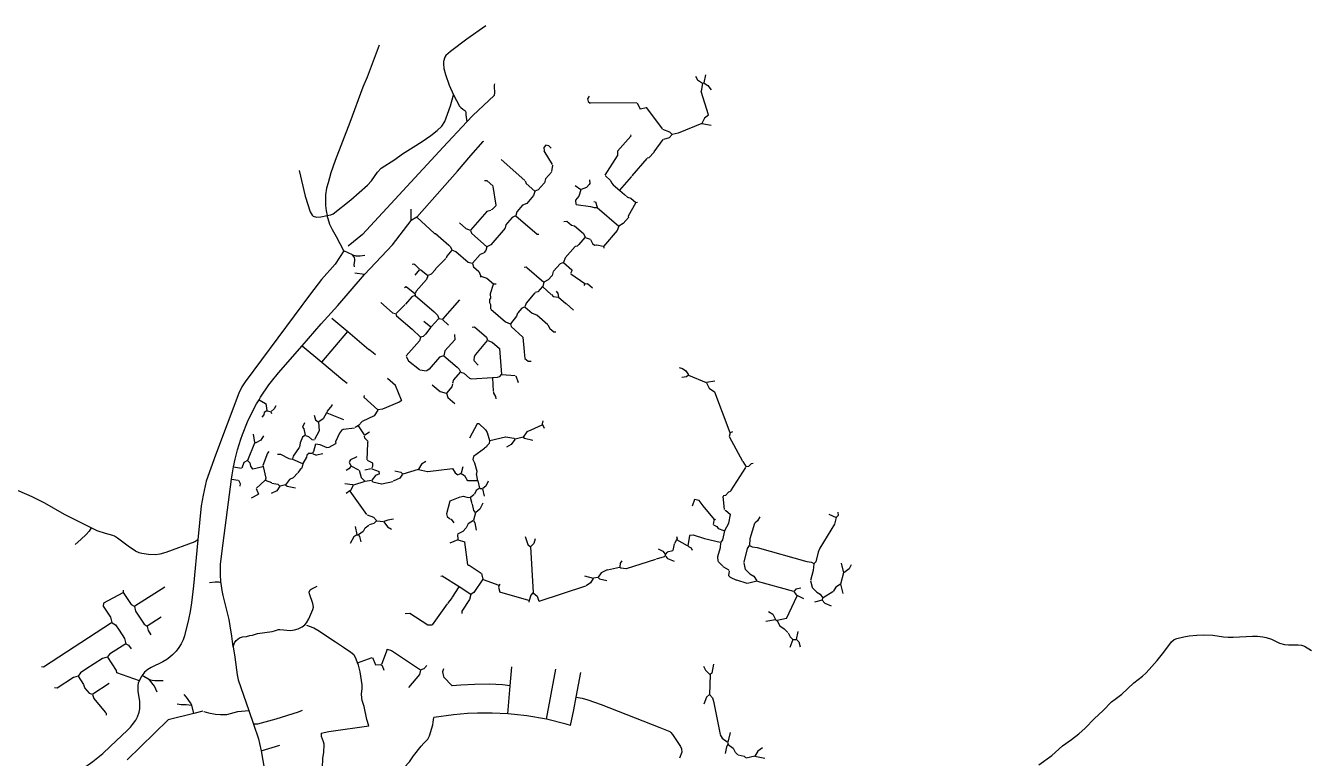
# Model space of a CAD drawing. Header units: metres. Extents: x 432891 to 477890, y 2556094 to 2581523.
# Drawn here: x 459845 to 464176, y 2579050 to 2581523 of the extents above; entities that cross this region are included whole.
import ezdxf

# ---------------------------------------------------------------- set-up
doc = ezdxf.new("R2010")
doc.units = ezdxf.units.M
doc.layers.add('W10_PIPE_DN200', color=8, linetype='Continuous')
doc.layers.add('W10_PIPE_DN250_400', color=3, linetype='Continuous')

msp = doc.modelspace()

# ---------------------------------------------------------------- linework, layer by layer
at = {"layer": 'W10_PIPE_DN200'}
for points in [[(461398.6, 2581523), (461334.4, 2581477.2), (461279.4, 2581436.2), (461263.8, 2581422.7), (461259.7, 2581416.8), (461255.7, 2581402.2), (461255.4, 2581393.8), (461256.5, 2581378.2), (461262.1, 2581358.2), (461274.6, 2581322.1), (461289, 2581289)], [(461038.5, 2581457.3), (460997.7, 2581348.9), (460983.7, 2581314.9), (460939.7, 2581195.9), (460890.2, 2581068.4), (460875.6, 2581025.8), (460865.6, 2580992.7), (460861, 2580975), (460857.5, 2580951.7), (460857, 2580916.4), (460859, 2580897.6), (460862.7, 2580882.7)], [(462106.4, 2581353), (462113.4, 2581340), (462130.4, 2581329)], [(462140.4, 2581357), (462134.4, 2581330)], [(460862.7, 2580882.7), (460875.2, 2580884.7), (460883.2, 2580888), (460942.5, 2580934.8), (460999.2, 2580984.6), (461012.5, 2580999), (461032.5, 2581028.2), (461045.5, 2581041.9), (461091.7, 2581071.3), (461117.6, 2581090.8), (461152.6, 2581113.4), (461183.5, 2581131.5), (461212.8, 2581151.9), (461234.6, 2581168.7), (461250.3, 2581183.8), (461260.4, 2581200), (461269.6, 2581224), (461279.1, 2581252.5), (461288.1, 2581285.5), (461289, 2581289)], [(461289, 2581289), (461309.7, 2581251.8), (461313.8, 2581247.2), (461320.8, 2581241.1), (461328.1, 2581236.9), (461329.9, 2581234.3), (461331.1, 2581229.5), (461331.3, 2581222), (461334.2, 2581198.4)], [(461428.3, 2581326.2), (461426.6, 2581321.7), (461426.4, 2581318.1), (461427.5, 2581297.2), (461426.5, 2581287.4), (461355.1, 2581219.9), (461334.2, 2581198.4)], [(462130.4, 2581328), (462125.4, 2581302)], [(462150, 2581221.9), (462125.7, 2581301)], [(462131.4, 2581329), (462133.4, 2581329)], [(462135.4, 2581329), (462148.4, 2581321), (462159.4, 2581306)], [(461747.4, 2581285), (461741.4, 2581276), (461744.4, 2581267), (461750.4, 2581261)], [(461908.4, 2581263), (461751.4, 2581261)], [(461909.4, 2581263), (461919.4, 2581241)], [(461939.4, 2581246), (461920.4, 2581241)], [(461942, 2581245.2), (461939.4, 2581246)], [(461994.8, 2581174.8), (461942, 2581245.2)], [(462150.4, 2581221), (462136.4, 2581211), (462127.4, 2581193)], [(461334.2, 2581198.4), (461254.2, 2581113), (460982.2, 2580818.4), (460933.3, 2580778.2)], [(461995.4, 2581174), (462018.4, 2581165), (462027.4, 2581156)], [(462127.4, 2581193), (462047.4, 2581160), (462027.4, 2581156)], [(462127.4, 2581193), (462159.4, 2581187)], [(461165.2, 2580876.7), (461302.4, 2581031.9), (461348, 2581084.7), (461390, 2581131.7), (461391.6, 2581133.5)], [(461619.4, 2581110), (461611.4, 2581117), (461601.4, 2581120), (461594.4, 2581112), (461595.4, 2581101)], [(461887.4, 2581155), (461888.4, 2581150), (461843.4, 2581099), (461843.4, 2581084)], [(461967, 2581096.8), (461997.8, 2581138.2)], [(462027.4, 2581156), (462017.4, 2581144), (461998.4, 2581139)], [(461450.4, 2581071), (461530.4, 2581000)], [(461623.8, 2581053.8), (461595.9, 2581100.2)], [(461801.9, 2581017.8), (461842.8, 2581083.2)], [(461942.4, 2581075), (461891.4, 2581016)], [(461966.4, 2581096), (461949.4, 2581077), (461943.4, 2581076)], [(460767.8, 2581034.6), (460787.9, 2580947.8), (460805, 2580894.9), (460812.1, 2580883.3), (460815.3, 2580880.1), (460826.3, 2580876.3), (460841.5, 2580877.6), (460862.7, 2580882.7)], [(461620.4, 2581029), (461600.4, 2581006), (461596.4, 2580993)], [(461623.4, 2581052), (461620.4, 2581031)], [(461394.4, 2581000), (461402.4, 2581000), (461423.4, 2580981)], [(461531.4, 2580999), (461534.4, 2580990), (461563.4, 2580964)], [(461595.4, 2580991), (461575.4, 2580969), (461564.4, 2580964)], [(461595.4, 2580991), (461596.4, 2580993)], [(461700.4, 2580984), (461719.4, 2580970)], [(461748.4, 2581003), (461749.4, 2580990), (461747.4, 2580987), (461738.4, 2580977), (461720.4, 2580970)], [(461802.4, 2581016), (461819.4, 2581000), (461822.4, 2580992), (461828.4, 2580986), (461850.4, 2580966.8)], [(461851.1, 2580967.6), (461890.7, 2581013.2)], [(461891, 2581014.4), (461890.7, 2581013.2)], [(461433.2, 2580917), (461423.5, 2580980)], [(461563.4, 2580963), (461559.4, 2580950), (461536.4, 2580923)], [(461719.4, 2580969), (461712.4, 2580947), (461701.4, 2580934), (461702.4, 2580919)], [(461850.4, 2580966.8), (461866.4, 2580953), (461877.4, 2580944), (461888.4, 2580941), (461905.4, 2580926)], [(461146, 2580864.9), (461145.9, 2580903.1)], [(461400.4, 2580898), (461401.4, 2580896)], [(461402.3, 2580896.4), (461415.4, 2580900.7)], [(461433.4, 2580916), (461420.4, 2580902), (461416.4, 2580901)], [(461536.4, 2580923), (461522.4, 2580917), (461503.4, 2580895), (461499.4, 2580882)], [(461703.4, 2580918.9), (461751.4, 2580913.1)], [(461752.4, 2580913), (461764.4, 2580909), (461773.4, 2580909)], [(461763.4, 2580930), (461768.4, 2580928), (461774.4, 2580910)], [(461774.4, 2580909), (461847.4, 2580846)], [(461879.9, 2580880.9), (461904.9, 2580925.1)], [(461905.4, 2580926), (461910.4, 2580927)], [(460918.8, 2580762.8), (460893.9, 2580810.1), (460880.3, 2580833.9), (460872.2, 2580851.6), (460862.7, 2580882.7)], [(461309.4, 2580857), (461331.4, 2580838), (461345.4, 2580833)], [(461401.4, 2580896), (461346.4, 2580833)], [(461498.4, 2580881), (461487.4, 2580876), (461471.4, 2580858), (461466.4, 2580851), (461463.4, 2580840)], [(461499.4, 2580881), (461571.4, 2580819), (461577.4, 2580819)], [(461662.4, 2580862), (461672.4, 2580863), (461687.4, 2580850), (461698.4, 2580847), (461728.4, 2580821), (461733.4, 2580809)], [(461879.4, 2580880), (461880.4, 2580876), (461862.4, 2580855), (461847.4, 2580846)], [(461346.4, 2580832), (461350.4, 2580822), (461402.4, 2580776)], [(461463.4, 2580839), (461415.4, 2580783), (461402.4, 2580776)], [(461847.4, 2580846), (461842.4, 2580832), (461795.4, 2580778)], [(461402.4, 2580776), (461398.4, 2580764), (461391.4, 2580756)], [(461732.4, 2580808), (461712.4, 2580784), (461707.4, 2580779), (461700.4, 2580777), (461666.4, 2580739), (461660.4, 2580723)], [(461734.4, 2580808), (461750.4, 2580802)], [(461751.4, 2580801), (461758.4, 2580788), (461765.4, 2580782), (461772.4, 2580783)], [(461773.3, 2580782.7), (461794.4, 2580778.2)], [(461795.4, 2580778), (461796.4, 2580772)], [(460065.5, 2579827.4), (459975.7, 2579873.2), (459909.4, 2579911.2), (459866.5, 2579932.6), (459822.7, 2579952), (459758, 2579976.9), (459716.9, 2579993.7), (459689.8, 2580006.6), (459677.8, 2580013.7), (459659.8, 2580028.4), (459651.3, 2580039.2), (459618.4, 2580099.1), (459571.9, 2580186.8), (459503, 2580322.2), (459461.3, 2580398.1), (459442.5, 2580431.1), (459390.7, 2580517.2), (459333.4, 2580607.8), (459237, 2580763.2)], [(460918.8, 2580762.8), (460889.8, 2580717.7), (460843.7, 2580666.4), (460806.4, 2580617.3), (460586, 2580320.4), (460575.1, 2580303.4), (460564.3, 2580282.4), (460485.9, 2580073.1), (460454.7, 2579985.5), (460443.5, 2579937.9), (460437.1, 2579902), (460425.8, 2579786.9)], [(460947.9, 2580749.5), (460918.8, 2580762.8)], [(460947.9, 2580749.5), (460959.7, 2580746.2), (460974.7, 2580746.5), (460989.8, 2580748.6)], [(460955, 2580708.9), (460954.3, 2580716.5), (460956.1, 2580728.6), (460956.1, 2580733.2), (460954.7, 2580740.1), (460951.9, 2580744.8), (460947.9, 2580749.5)], [(461228.1, 2580702.7), (461263.7, 2580737.3)], [(461283.4, 2580765), (461266.4, 2580745), (461264.4, 2580738)], [(461284.4, 2580765), (461297.4, 2580761), (461338.4, 2580725), (461352.4, 2580721)], [(461390.4, 2580755), (461379.4, 2580751), (461353.4, 2580721)], [(461660.4, 2580723), (461649.4, 2580719), (461627.4, 2580694)], [(461660.4, 2580723), (461688.4, 2580699), (461689.4, 2580695), (461684.4, 2580686)], [(460988.5, 2580683.2), (460956.3, 2580687.5)], [(461149.4, 2580718), (461155.4, 2580719), (461158.4, 2580717), (461174.4, 2580701)], [(461174.4, 2580700), (461158.4, 2580681)], [(461175.4, 2580700), (461179.4, 2580699), (461202.4, 2580680)], [(461227.4, 2580702), (461228.4, 2580700), (461213.4, 2580684), (461203.4, 2580680)], [(461353.4, 2580720), (461357.4, 2580709), (461375.4, 2580693), (461381.4, 2580677)], [(461528.4, 2580708), (461534.4, 2580709), (461537.4, 2580707), (461594.4, 2580657)], [(461626.4, 2580693), (461622.4, 2580680), (461609.4, 2580665), (461594.4, 2580657)], [(461685.2, 2580685.4), (461732.5, 2580652.5)], [(461123.4, 2580639), (461129.4, 2580643), (461158.4, 2580619)], [(461202.4, 2580679), (461198.4, 2580666), (461163.4, 2580627), (461159.4, 2580619)], [(461381.4, 2580677), (461379.4, 2580674)], [(461381.4, 2580677), (461401.4, 2580671), (461424.4, 2580651)], [(461413.7, 2580618.9), (461424.1, 2580650)], [(461424.4, 2580651), (461433.4, 2580652)], [(461589.7, 2580642.2), (461574.4, 2580625), (461565.4, 2580622)], [(461594.4, 2580657), (461590.4, 2580643), (461589.7, 2580642.2)], [(461590.4, 2580641.6), (461619.6, 2580615.6)], [(461730.4, 2580646), (461733.4, 2580652)], [(461733.4, 2580652), (461741.4, 2580653), (461758.4, 2580638)], [(461158.4, 2580612), (461148.4, 2580608), (461127.4, 2580583)], [(461159.4, 2580618), (461159.4, 2580613)], [(461159.4, 2580612), (461224.4, 2580557), (461235.4, 2580546), (461239.4, 2580535)], [(461309.4, 2580597), (461252.4, 2580532)], [(461413.4, 2580618), (461414.4, 2580603), (461411.4, 2580599), (461411.4, 2580589), (461414.4, 2580582), (461414.4, 2580567)], [(461564.4, 2580621), (461534.4, 2580586), (461530.4, 2580574)], [(461620.4, 2580615), (461625.4, 2580609), (461642.4, 2580606)], [(461636.4, 2580627), (461641.4, 2580619), (461643.4, 2580607)], [(461644.4, 2580606), (461668.4, 2580585)], [(461044.4, 2580588), (461083.4, 2580554), (461093.4, 2580551)], [(461094.4, 2580550), (461097.4, 2580543), (461149.4, 2580499), (461177.4, 2580471)], [(461126.4, 2580582), (461095.4, 2580551)], [(461415.4, 2580566), (461464.4, 2580523), (461480.4, 2580517)], [(461505.4, 2580553), (461502.4, 2580542), (461481.4, 2580517)], [(461529.4, 2580573), (461520.4, 2580569), (461506.4, 2580554)], [(461531.4, 2580573), (461555.4, 2580552), (461569.4, 2580547)], [(461668.4, 2580585), (461670.4, 2580584)], [(461670.4, 2580584), (461694.4, 2580563)], [(460878.2, 2580535.8), (460932.2, 2580490.3)], [(461189.4, 2580526), (461212.4, 2580506)], [(461238.4, 2580533), (461213.4, 2580506)], [(461240.4, 2580534), (461251.4, 2580532)], [(461252.4, 2580531), (461272.4, 2580512)], [(461481.4, 2580516), (461484.4, 2580507), (461523.4, 2580472), (461528.4, 2580423)], [(461570.4, 2580547), (461607.4, 2580514)], [(461608.4, 2580513), (461614.4, 2580501), (461628.4, 2580489), (461635.4, 2580489)], [(460844.9, 2580386.6), (460932.2, 2580490.3)], [(460932.2, 2580490.3), (461003.3, 2580430.3)], [(461177.4, 2580470), (461174.4, 2580459), (461129.4, 2580408)], [(461212.4, 2580505), (461194.4, 2580482), (461186.4, 2580474), (461178.4, 2580471)], [(461292.4, 2580480), (461293.4, 2580463), (461260.4, 2580425), (461256.4, 2580409)], [(461352.4, 2580505), (461360.4, 2580506), (461400.4, 2580471), (461404.4, 2580461)], [(460777.8, 2580441.8), (460844.9, 2580386.6)], [(461025.8, 2580411.3), (461017.6, 2580418.2), (461003.3, 2580430.3)], [(461403.4, 2580460), (461363.4, 2580413), (461359.4, 2580405), (461358.4, 2580394)], [(461405.4, 2580460), (461419.4, 2580455), (461444.4, 2580433), (461451.4, 2580345)], [(461528.4, 2580422), (461530.4, 2580400), (461541.4, 2580390), (461551.4, 2580391)], [(460844.9, 2580386.6), (460916.1, 2580327.6)], [(461129.4, 2580406), (461137.4, 2580392), (461174.4, 2580362)], [(461255.4, 2580408), (461242.4, 2580404), (461207.4, 2580363), (461199.4, 2580358)], [(461256.4, 2580408), (461301.4, 2580370), (461308.4, 2580363), (461312.4, 2580354)], [(461358.4, 2580393), (461372.4, 2580377)], [(461175.4, 2580361), (461198.4, 2580358)], [(461311.4, 2580353), (461289.4, 2580327), (461286.4, 2580316)], [(461313.4, 2580353), (461324.4, 2580350), (461343.4, 2580333), (461350.4, 2580331), (461420.7, 2580335)], [(461420.7, 2580335), (461438.4, 2580336), (461445.4, 2580339), (461451.4, 2580345)], [(461420.7, 2580334), (461423.3, 2580289)], [(461452.4, 2580344.9), (461497.4, 2580342.1)], [(461499.4, 2580341), (461507.4, 2580318)], [(462051.3, 2580369.4), (462062.3, 2580365.4), (462074.3, 2580357.4), (462082.3, 2580344.4)], [(462082.3, 2580343.4), (462076.3, 2580337.4), (462060.3, 2580335.4)], [(462083.3, 2580343.4), (462142.3, 2580318.4)], [(460916.1, 2580327.6), (460930.3, 2580315.8)], [(461066.4, 2580333), (461093.4, 2580309)], [(461114, 2580258.9), (461093.7, 2580308.1)], [(461217.4, 2580311), (461244.4, 2580288), (461264.4, 2580283)], [(461286.4, 2580314), (461283.4, 2580304), (461265.4, 2580283)], [(462172.3, 2580323.4), (462143.3, 2580318.4)], [(462143.3, 2580317.4), (462152.3, 2580299.4), (462170.3, 2580287.4)], [(460632.7, 2580260.1), (460654.5, 2580247.5)], [(460655.4, 2580247), (460659.4, 2580224)], [(460987.4, 2580275), (460986.4, 2580269), (461033.4, 2580226)], [(461114.4, 2580258), (461105.4, 2580252), (461049.4, 2580228), (461034.4, 2580226)], [(461265.4, 2580282), (461270.4, 2580268), (461293.4, 2580248)], [(461424.4, 2580287), (461424.4, 2580282), (461431.4, 2580271), (461432.4, 2580263)], [(462170.7, 2580286.4), (462222.9, 2580149.3)], [(460659.4, 2580223), (460650.4, 2580217), (460648.4, 2580209), (460642.4, 2580201)], [(460660.4, 2580223), (460671.4, 2580220)], [(460672.4, 2580219), (460674.4, 2580214)], [(460689.4, 2580240), (460683.4, 2580230), (460673.4, 2580220)], [(460818.4, 2580208), (460823.4, 2580192), (460832.4, 2580186)], [(460860.4, 2580216), (460849.4, 2580196), (460834.4, 2580186)], [(460878.4, 2580244), (460878.4, 2580241), (460862.4, 2580222), (460861.4, 2580217)], [(460861.4, 2580216), (460918.4, 2580194)], [(461033.4, 2580225), (461021.4, 2580206), (460981.4, 2580187), (460968.4, 2580173)], [(460786.4, 2580182), (460779.4, 2580168), (460783.4, 2580162), (460788.4, 2580141)], [(460833.4, 2580185), (460835.4, 2580155), (460820.4, 2580126)], [(460914.4, 2580161), (460904.4, 2580147), (460891.4, 2580118), (460892.4, 2580113)], [(460916.3, 2580161.1), (460917.4, 2580161.1)], [(460917.4, 2580161.1), (460955.4, 2580165.9)], [(460968.4, 2580173), (460957.4, 2580166)], [(460989.3, 2580141.5), (460968.9, 2580172.2)], [(461368.9, 2580179.1), (461342.8, 2580130.9)], [(461369.4, 2580180), (461375.4, 2580180), (461397.4, 2580159), (461403.4, 2580150), (461410.4, 2580123)], [(461551.3, 2580158.4), (461588.7, 2580175.9)], [(461591.4, 2580189), (461588.4, 2580179), (461589.6, 2580176.3)], [(461589.6, 2580176.3), (461595.4, 2580164)], [(460612.4, 2580144), (460617.4, 2580116)], [(460647.4, 2580138), (460638.4, 2580124), (460622.4, 2580115), (460618.4, 2580115)], [(460787.4, 2580140), (460779.4, 2580134), (460771.4, 2580115), (460769.4, 2580100)], [(460789.4, 2580140), (460799.4, 2580136), (460811.4, 2580126), (460819.4, 2580125)], [(460989.9, 2580140.7), (460987.4, 2580139)], [(460987.4, 2580137), (460988.4, 2580132), (460999.4, 2580121), (461000.4, 2580117)], [(461005.4, 2580151), (460989.9, 2580140.7)], [(461000.3, 2580114), (461000.4, 2580117)], [(461410.4, 2580122), (461409.4, 2580113), (461401.4, 2580105), (461400.4, 2580101), (461394.4, 2580097)], [(461412.3, 2580123.2), (461465.4, 2580134.8)], [(461466.4, 2580135), (461493.4, 2580130), (461496.4, 2580127)], [(461496.4, 2580126), (461484.4, 2580109), (461468.4, 2580100)], [(461524.4, 2580134), (461497.4, 2580127)], [(461550.4, 2580158), (461537.4, 2580152), (461524.4, 2580134)], [(461524.4, 2580134), (461529.4, 2580130), (461557.4, 2580124)], [(462223.3, 2580148.4), (462220.3, 2580136.4)], [(462265.8, 2580052.3), (462220.8, 2580135.5)], [(462231.3, 2580151.4), (462223.3, 2580148.4)], [(460617.4, 2580114), (460593.4, 2580055)], [(460665.4, 2580085), (460661.4, 2580080), (460645.4, 2580038), (460646.2, 2580034.5)], [(460695.4, 2580076), (460705.4, 2580077), (460733.4, 2580062), (460744.4, 2580060)], [(460768.4, 2580099), (460747.4, 2580070), (460745.4, 2580061)], [(460801.4, 2580080), (460794.4, 2580073), (460793.4, 2580066), (460780.4, 2580045)], [(460801.4, 2580080), (460812.4, 2580080)], [(460823.4, 2580110), (460816.4, 2580085), (460813.4, 2580081)], [(460813.4, 2580079), (460825.4, 2580073)], [(460824.4, 2580111), (460838.4, 2580109), (460861.4, 2580099), (460868.4, 2580100)], [(460848.4, 2580078), (460826.4, 2580073)], [(460869.2, 2580100.5), (460891.5, 2580112.5)], [(460997.4, 2580057), (461000.3, 2580114)], [(461357.2, 2580069.6), (461393.5, 2580096.4)], [(460546.8, 2580034.1), (460573.4, 2580029.2)], [(460593.4, 2580055), (460581.4, 2580048), (460574.4, 2580029)], [(460593.4, 2580055), (460601.4, 2580047), (460604.4, 2580036), (460610.4, 2580026)], [(460645.2, 2580034.3), (460611.3, 2580026.2)], [(460646.2, 2580034.5), (460655.4, 2579996), (460653.4, 2579988)], [(460745.4, 2580060), (460779.4, 2580045)], [(460780.4, 2580044), (460777.4, 2580029)], [(460942.4, 2580035), (460936.4, 2580027), (460926.4, 2580021)], [(460962.4, 2580068), (460941.4, 2580057), (460937.4, 2580051)], [(460937.4, 2580050), (460942.4, 2580037)], [(460944.3, 2580035.5), (460942.4, 2580035)], [(460969.5, 2580022.5), (460944.3, 2580035.5)], [(460997.4, 2580056), (461015.4, 2580047)], [(461015.4, 2580046), (461015.4, 2580035), (461012.4, 2580028)], [(461196.4, 2580052), (461181.4, 2580043), (461171.4, 2580026)], [(461320.4, 2580034), (461315.4, 2580012)], [(461356.4, 2580069), (461354.4, 2580058), (461360.4, 2580047), (461368.4, 2580019), (461367.4, 2580011)], [(462225.8, 2579952.2), (462276.7, 2580031.5)], [(462266.3, 2580051.4), (462277.3, 2580033.4)], [(462301.3, 2580045.4), (462294.3, 2580043.4), (462285.3, 2580034.4), (462278.3, 2580033.4)], [(460539.7, 2579992.1), (460562.4, 2579989.1)], [(460563.4, 2579989), (460569.4, 2579977), (460567.4, 2579969)], [(460624.1, 2579961.7), (460652.6, 2579987.3)], [(460675.4, 2579979.4), (460654.3, 2579987.7)], [(460748.4, 2579997), (460735.4, 2579991), (460722.4, 2579973)], [(460749, 2579997.7), (460762.7, 2580012.3)], [(460776.4, 2580028), (460771.4, 2580025), (460763.4, 2580013)], [(460970.4, 2580022), (460977.4, 2579998), (460990.4, 2579985)], [(461011.4, 2580027), (460990.4, 2580022)], [(461012.4, 2579988), (460991.4, 2579984)], [(461013.4, 2580027), (461038.4, 2580018)], [(461039.4, 2580010), (461025.4, 2580004), (461013.4, 2579989)], [(461013.4, 2579987), (461017.4, 2579983), (461046.4, 2579976)], [(461039.3, 2580011), (461038.5, 2580017)], [(461117.4, 2580009), (461108.4, 2579996), (461085.4, 2579985)], [(461091.4, 2580020), (461111.4, 2580016), (461117.4, 2580010)], [(461170.4, 2580025), (461118.4, 2580009)], [(461171.4, 2580025), (461201.4, 2580018)], [(461202.4, 2580018.2), (461285.4, 2580027.9)], [(461286.4, 2580028), (461294.4, 2580013), (461303.4, 2580007)], [(461314.4, 2580011), (461305.4, 2580007)], [(461315.4, 2580011), (461326.4, 2580004), (461336.4, 2579987)], [(461370.4, 2579986), (461337.4, 2579986.9)], [(461371.2, 2579987), (461367.5, 2580010)], [(460623.4, 2579961), (460630.4, 2579941)], [(460703.4, 2579968), (460692.4, 2579953), (460673.4, 2579944)], [(460676.4, 2579979), (460696.4, 2579975), (460703.4, 2579969)], [(460722.4, 2579973), (460704.4, 2579969)], [(460722.4, 2579973), (460727.4, 2579969), (460755.4, 2579963)], [(460922.4, 2579978), (460948.4, 2579974), (460950.4, 2579972)], [(460939.7, 2579952.8), (460927.4, 2579944)], [(460950.4, 2579971), (460941.4, 2579954), (460939.7, 2579952.8)], [(460996.8, 2579872.8), (460940.2, 2579952)], [(460990.4, 2579984), (460951.4, 2579972)], [(461047.3, 2579976.2), (461084.4, 2579984.7)], [(461376.4, 2579961), (461366.4, 2579954), (461360.4, 2579942)], [(461371.4, 2579986), (461377.4, 2579962)], [(461378.4, 2579961), (461386.4, 2579961)], [(461387.4, 2579960), (461393.4, 2579935)], [(461406.4, 2579985), (461398.4, 2579969), (461388.4, 2579961)], [(462224.3, 2579950.4), (462218.3, 2579948.4), (462207.3, 2579937.4), (462201.3, 2579935.4)], [(460629.4, 2579940), (460606.4, 2579928)], [(461276.4, 2579918), (461265.4, 2579875), (461267.4, 2579866)], [(461278.3, 2579919.4), (461311.5, 2579932.6)], [(461312.4, 2579933), (461321.4, 2579935), (461338.4, 2579930), (461346.4, 2579931)], [(461352.1, 2579909), (461346.6, 2579930)], [(461347.1, 2579931.6), (461359.6, 2579941.4)], [(461352.4, 2579908), (461357.4, 2579886), (461362.4, 2579880)], [(461388.4, 2579911), (461378.4, 2579891), (461364.4, 2579880)], [(462132.3, 2579902.4), (462119.3, 2579920.4), (462103.3, 2579923.4), (462095.3, 2579901.4)], [(462171, 2579855.9), (462132.9, 2579901.6)], [(462201.3, 2579935.4), (462200.4, 2579933.4)], [(462204.2, 2579889.4), (462200.4, 2579933.4)], [(460997.4, 2579872), (461019.4, 2579864), (461029.4, 2579853)], [(461086.4, 2579857), (461067.4, 2579854), (461054.4, 2579849)], [(461275.6, 2579858.6), (461268.1, 2579865.3)], [(461276.4, 2579858), (461281.4, 2579857), (461290.4, 2579845)], [(461363.4, 2579879), (461357.4, 2579854)], [(462174.3, 2579857.4), (462171.6, 2579855.2)], [(462205.3, 2579887.4), (462209.3, 2579886.4), (462223.3, 2579874.4)], [(462218.5, 2579843.3), (462224.1, 2579872.4)], [(462224.1, 2579872.4), (462223.3, 2579874.4)], [(462323.3, 2579865.4), (462316.3, 2579851.4), (462306.3, 2579843.4)], [(462581.3, 2579862.4), (462576.3, 2579840.4), (462526.3, 2579759.4), (462520.3, 2579745.4), (462512.3, 2579713.4), (462507.3, 2579707.4)], [(462556.3, 2579874.4), (462581.3, 2579862.4)], [(462587.3, 2579880.4), (462588.3, 2579869.4), (462581.3, 2579862.4)], [(460065.5, 2579827.4), (460058.9, 2579816.3), (460048.7, 2579804.9), (460030.8, 2579788), (460012, 2579771.9)], [(460425.8, 2579786.9), (460415.4, 2579780.1), (460318.5, 2579744.3), (460298.1, 2579738.7), (460282.8, 2579736.8), (460260, 2579737.7), (460237.4, 2579740.9), (460227.6, 2579743.4), (460215.8, 2579749.3), (460191, 2579766.4), (460155.2, 2579793), (460145.1, 2579799.2), (460138.6, 2579802), (460114.4, 2579808.5), (460085.7, 2579817.7), (460065.5, 2579827.4)], [(460957.4, 2579832), (460962.4, 2579805)], [(460990.4, 2579827), (460984.4, 2579815), (460968.4, 2579804)], [(460991.2, 2579827.6), (461003.6, 2579837.4)], [(461029.4, 2579852), (461020.4, 2579843), (461004.4, 2579838)], [(461030.4, 2579852), (461053.4, 2579849)], [(461054.4, 2579848), (461066.4, 2579831), (461080.4, 2579823)], [(461320.4, 2579815), (461302.4, 2579806)], [(461321, 2579815.7), (461331.7, 2579827.3)], [(461356.4, 2579853), (461339.4, 2579841), (461332.4, 2579828)], [(461357.4, 2579853), (461361.4, 2579845), (461366.4, 2579820)], [(462171.6, 2579855.2), (462168.3, 2579852.4), (462166.3, 2579839.4)], [(462167.3, 2579838.4), (462178.3, 2579832.4), (462183.3, 2579825.4)], [(462203.3, 2579817.7), (462184.2, 2579825)], [(462204.3, 2579817.4), (462197.3, 2579787.4), (462192.3, 2579779.4)], [(462218.3, 2579842.4), (462204.3, 2579817.4)], [(462305.3, 2579842.4), (462290.3, 2579790.4), (462288.3, 2579769.4)], [(460425.8, 2579786.9), (460411.6, 2579631.9), (460404.8, 2579574.9), (460400, 2579545.7), (460394.4, 2579518.6), (460380.7, 2579462.8), (460376.4, 2579450.3), (460369.5, 2579435.9), (460361.6, 2579423.4), (460352.6, 2579411.8), (460340.9, 2579399.4), (460331.7, 2579391.3), (460321.6, 2579383.7), (460307.4, 2579375.4), (460267.9, 2579355.9), (460256.9, 2579349.1), (460246.4, 2579340.2), (460237.6, 2579329.4)], [(460962.4, 2579804), (460952.4, 2579797), (460940.4, 2579775)], [(460963.4, 2579804), (460967.4, 2579804)], [(460968.4, 2579803), (460972.4, 2579799), (460976.4, 2579781)], [(461303.4, 2579787), (461276.4, 2579776)], [(461302.4, 2579805), (461303.4, 2579788)], [(461304.4, 2579787), (461327.4, 2579781)], [(461337.3, 2579703), (461327.5, 2579780)], [(461531.3, 2579798.4), (461540.3, 2579771.4), (461549.3, 2579763.4)], [(461565.3, 2579790.4), (461560.3, 2579774.4), (461549.3, 2579763.4)], [(462030.5, 2579751.3), (462035.1, 2579773.4)], [(462042.6, 2579787.5), (462035.3, 2579774.4)], [(462042.3, 2579798.4), (462044.3, 2579790.4), (462042.6, 2579787.5)], [(462079.4, 2579766.8), (462043.5, 2579787)], [(462086.2, 2579802.4), (462080.4, 2579767.3)], [(462086.3, 2579803.4), (462098.3, 2579804.4), (462136.3, 2579792.4), (462190.3, 2579779.4)], [(462191.3, 2579778.4), (462189.3, 2579760.4), (462180.3, 2579730.4), (462182.3, 2579715.4)], [(461549.3, 2579763.4), (461558.3, 2579609.4)], [(462003.3, 2579732.4), (462000.3, 2579729.4), (461973.3, 2579722.4)], [(461980.3, 2579756.4), (461996.3, 2579749.4), (462004.3, 2579739.4)], [(462004.3, 2579738.4), (462004.3, 2579733.4)], [(462030.3, 2579750.4), (462011.3, 2579745.4), (462005.3, 2579739.4)], [(462005.3, 2579732.4), (462012.3, 2579724.4), (462034.3, 2579715.4)], [(462080.3, 2579766.4), (462092.3, 2579760.4), (462095.3, 2579752.4)], [(462287.3, 2579768.4), (462281.3, 2579758.4), (462269.3, 2579711.4)], [(462288.3, 2579768.4), (462297.3, 2579763.4), (462314.3, 2579761.4), (462482.3, 2579714.4), (462498.3, 2579712.4), (462506.3, 2579707.4)], [(461337.4, 2579702), (461342.4, 2579702), (461382.4, 2579675)], [(461808.3, 2579686.4), (461788.3, 2579676.4), (461777.3, 2579661.4)], [(461809.3, 2579686.5), (461849.3, 2579695.2)], [(461849.3, 2579695.2), (461851.3, 2579695.4)], [(461857.3, 2579716.4), (461852.3, 2579708.4), (461851.3, 2579696.4)], [(461851.3, 2579695.4), (461854.3, 2579692.4), (461872.3, 2579690.4)], [(461873.2, 2579690.6), (461972.3, 2579722)], [(462182.9, 2579714.6), (462198.6, 2579698.1)], [(462199.3, 2579697.4), (462217.3, 2579687.4), (462220.3, 2579683.4)], [(462269.3, 2579709.4), (462274.3, 2579687.4)], [(462289.5, 2579673), (462275, 2579686.7)], [(462506.3, 2579706.4), (462504.3, 2579683.4), (462495.3, 2579650.4)], [(462598.3, 2579708.4), (462606.3, 2579676.4)], [(462632.3, 2579702.4), (462625.3, 2579689.4), (462607.3, 2579676.4)], [(460465.9, 2579643.5), (460484.2, 2579645.3), (460496.1, 2579645), (460504.1, 2579643)], [(461246.4, 2579665), (461251.4, 2579666), (461308, 2579629.4)], [(461388.4, 2579654), (461358.4, 2579609), (461349.4, 2579604)], [(461383.4, 2579674), (461388.4, 2579654)], [(461389.3, 2579653.6), (461442.9, 2579634.1)], [(461731.3, 2579665.4), (461761.3, 2579657.4)], [(461761.3, 2579656.4), (461752.3, 2579642.4), (461737.3, 2579632.4)], [(461776.3, 2579660.4), (461762.3, 2579657.4)], [(461777.3, 2579660.4), (461782.3, 2579655.4), (461807.3, 2579650.4)], [(462220.3, 2579681.4), (462218.3, 2579667.4)], [(462218.3, 2579666.4), (462223.3, 2579661.4), (462245.3, 2579651.4)], [(462281.3, 2579639.7), (462246.2, 2579651)], [(462313.3, 2579647.4), (462282.3, 2579639.4)], [(462290.3, 2579672.4), (462303.3, 2579664.4), (462313.3, 2579648.4)], [(462314.3, 2579647.4), (462437.3, 2579614.4)], [(462495.3, 2579648.4), (462500.3, 2579627.4)], [(462606.3, 2579675.4), (462596.3, 2579637.4)], [(460108.3, 2579574.3), (460173.6, 2579609.4)], [(460174.4, 2579617.9), (460174.4, 2579609.9)], [(460174.4, 2579609.9), (460201.4, 2579568.9), (460211.4, 2579562.9)], [(460314.4, 2579627.9), (460213.4, 2579562.9)], [(460787, 2579500), (460793, 2579507.1), (460800.3, 2579521.2), (460814.6, 2579551.6), (460816.7, 2579559.7), (460814.1, 2579572.5), (460802.6, 2579604.6), (460802.1, 2579611.2), (460805.8, 2579618.6), (460809, 2579621.2), (460829.3, 2579631.3)], [(461307.4, 2579628.6), (461285, 2579593.8)], [(461308, 2579629.4), (461347.4, 2579604)], [(461348.4, 2579603), (461343.4, 2579586), (461317.4, 2579547), (461317.4, 2579539)], [(461443.8, 2579633.8), (461441.4, 2579627), (461445.4, 2579611)], [(461445.4, 2579638), (461443.8, 2579633.8)], [(461544, 2579582.3), (461446.3, 2579610.8)], [(461557.3, 2579608.4), (461550.3, 2579600.4), (461544.9, 2579582)], [(461558.3, 2579608.4), (461571.3, 2579597.4), (461577.3, 2579580.4)], [(461578.2, 2579580.7), (461736.3, 2579632.1)], [(462413.7, 2579522.2), (462450.3, 2579598.3)], [(462438.3, 2579613.4), (462446.3, 2579601.4), (462450.7, 2579599.2)], [(462462.3, 2579624.4), (462445.3, 2579620.4), (462439.3, 2579614.4)], [(462450.7, 2579599.2), (462471.3, 2579589.4)], [(462515.6, 2579611.1), (462500.9, 2579626.6)], [(462516.3, 2579610.4), (462527.3, 2579604.4), (462535.3, 2579592.4)], [(462537.1, 2579592.9), (462570.4, 2579612.9)], [(462596.3, 2579637.4), (462580.3, 2579627.4), (462571.3, 2579613.4)], [(462596.3, 2579637.4), (462604.3, 2579606.4)], [(460107.4, 2579573.9), (460106.4, 2579563.9), (460131.4, 2579525.9), (460135.4, 2579507.9)], [(460212.4, 2579561.9), (460215.4, 2579546.9), (460244.4, 2579502.9), (460254.4, 2579495.9)], [(461217.9, 2579500.8), (461268.8, 2579571.2)], [(461284.4, 2579593), (461269.4, 2579572)], [(461544.9, 2579582), (461543.3, 2579576.4)], [(462534.3, 2579583.4), (462508.3, 2579577.4)], [(462535.3, 2579591.4), (462534.3, 2579583.4)], [(462534.3, 2579583.4), (462543.3, 2579573.4), (462564.3, 2579564.4)], [(460302.4, 2579525.9), (460255.4, 2579495.9)], [(461126.4, 2579539), (461141.4, 2579540), (461202.4, 2579500), (461217.4, 2579500)], [(462376.3, 2579517.4), (462344.3, 2579511.4)], [(462353.3, 2579545.4), (462367.3, 2579536.4), (462376.3, 2579518.4)], [(462377.3, 2579517.4), (462381.3, 2579515.4)], [(462413.3, 2579521.4), (462382.3, 2579515.4)], [(462382.3, 2579514.4), (462391.3, 2579497.4), (462405.3, 2579487.4)], [(460134.4, 2579506.9), (459905.4, 2579357.9), (459898.4, 2579358.9)], [(460136.4, 2579506.9), (460148.4, 2579499.9), (460160.4, 2579481.9), (460178.4, 2579453.9), (460182.4, 2579435.9)], [(460255.4, 2579494.9), (460258.4, 2579480.9), (460267.4, 2579466.9)], [(460545.4, 2579426.5), (460550.1, 2579439.8), (460555.2, 2579447.6), (460566.4, 2579456.1), (460576.5, 2579460.3), (460589.8, 2579461.3), (460601.8, 2579464.2), (460610.6, 2579465.2), (460627.9, 2579470.6), (460677.1, 2579477.4), (460685.2, 2579479.7), (460697.9, 2579484.5), (460703.1, 2579484.8), (460739.1, 2579481.1)], [(460739.1, 2579481.1), (460751.9, 2579483), (460764.7, 2579487.4), (460778.2, 2579493.8), (460787, 2579500)], [(460965.3, 2579372.2), (460960.8, 2579384.9), (460954.5, 2579397.4), (460952.3, 2579399.6), (460942.7, 2579407.4), (460917.7, 2579423.4), (460891.4, 2579441.9), (460831.4, 2579480.8), (460817.5, 2579489.1), (460809.8, 2579492.8), (460793.9, 2579498.1)], [(462418.6, 2579474.1), (462406, 2579486.6)], [(462419.3, 2579473.4), (462426.3, 2579459.4), (462435.3, 2579451.4)], [(462452.3, 2579478.4), (462446.3, 2579451.4)], [(460182.4, 2579435.9), (460127.4, 2579401.9), (460121.4, 2579391.9)], [(460182.4, 2579435.9), (460191.4, 2579431.9), (460200.4, 2579419.9)], [(462435.3, 2579450.4), (462425.3, 2579423.4)], [(462436.3, 2579450.4), (462445.3, 2579450.4)], [(462447.3, 2579450.4), (462455.3, 2579443.4), (462460.3, 2579426.4)], [(463265.7, 2579028.3), (463309.2, 2579059.8), (463346, 2579091.7), (463376, 2579113.2), (463401.3, 2579133), (463421.7, 2579151.2), (463453, 2579183.6), (463482.9, 2579211.5), (463511.6, 2579240.1), (463523.3, 2579249.8), (463546.2, 2579266.7), (463587.1, 2579304.1), (463615.3, 2579327.2), (463628.4, 2579338.8), (463647.6, 2579359.3), (463665.2, 2579380), (463687.9, 2579408.3), (463713.7, 2579442.8), (463723.1, 2579450.5), (463731.5, 2579454.3), (463755.7, 2579460.1), (463773.2, 2579463.2), (463799.6, 2579465.9), (463821, 2579466.4), (463853.2, 2579465.3), (463889, 2579459.6), (463905.3, 2579458.4), (463921.6, 2579458.5), (463987.5, 2579462.7), (464003.6, 2579462.5), (464021.8, 2579460.3), (464033.8, 2579457.7), (464051.3, 2579452.2), (464078.2, 2579438.9), (464095.6, 2579433.5), (464108.8, 2579432.4), (464141.6, 2579433.4), (464152.5, 2579431.9), (464162.9, 2579428.3), (464186.7, 2579413.7)], [(460120.4, 2579390.9), (460104.4, 2579386.9), (460048.4, 2579350.9), (460029.4, 2579337.9), (460022.4, 2579326.9)], [(460121.4, 2579390.9), (460150.4, 2579345.9), (460151.4, 2579338.9)], [(460965.3, 2579372.2), (461014.4, 2579389.6)], [(461015.4, 2579390), (461025.4, 2579365)], [(461065, 2579417.1), (461045.8, 2579366.9)], [(461065, 2579417.1), (461065.4, 2579418)], [(461065.4, 2579418), (461080.4, 2579414), (461178.4, 2579348)], [(460228.6, 2579311.4), (460152.4, 2579338.5)], [(461003.3, 2579159.4), (460997.2, 2579180.6), (460988.2, 2579224.4), (460981.3, 2579245.2), (460979.8, 2579252.8), (460979.2, 2579268), (460980.6, 2579284.7), (460980.5, 2579297.9), (460979, 2579312.7), (460974.1, 2579342.3), (460968.3, 2579363.8), (460965.3, 2579372.2)], [(461044.4, 2579365), (461026.4, 2579364)], [(461045.4, 2579365), (461048.4, 2579363), (461054.4, 2579347)], [(461178.4, 2579347), (461174.4, 2579333), (461137.4, 2579289)], [(461199.4, 2579363), (461189.4, 2579352), (461179.4, 2579348)], [(461255.4, 2579352), (461252.4, 2579342), (461255.4, 2579326)], [(461480.7, 2579294.9), (461486.3, 2579358.5)], [(461603.1, 2579181.8), (461634.6, 2579351.2)], [(461703.6, 2579256.1), (461719, 2579339.5)], [(462133.3, 2579360.4), (462140.3, 2579347.4), (462155.3, 2579332.4)], [(462167.3, 2579367.4), (462161.3, 2579337.4), (462156.3, 2579332.4)], [(459737, 2578836.2), (459791.3, 2578867.4), (459925, 2578943.7), (459978.2, 2578974.7), (460000, 2578988.4), (460037, 2579014), (460071.7, 2579039.3), (460105, 2579066.6), (460129.9, 2579089.3), (460188.6, 2579144.9), (460198.6, 2579155.3), (460205.8, 2579163.6), (460216.5, 2579178.3), (460222.8, 2579189.9), (460228.3, 2579205.3), (460230.5, 2579217.4), (460230.7, 2579234.7), (460230, 2579242.3), (460224.2, 2579275.7), (460224.1, 2579294.3), (460226.2, 2579304.4), (460228.3, 2579310.5), (460228.6, 2579311.4)], [(460022.4, 2579326.9), (460006.4, 2579322.9), (459951.4, 2579286.9), (459942.4, 2579287.9)], [(460022.4, 2579326.9), (460040.4, 2579298.9), (460043.4, 2579288.9)], [(460126.4, 2579301.9), (460071.4, 2579265.9)], [(460228.6, 2579311.4), (460230, 2579315.2), (460237.6, 2579329.4)], [(460262.8, 2579315), (460237.6, 2579329.4)], [(460309.4, 2579311.4), (460293.8, 2579311), (460280.9, 2579311.7), (460272.3, 2579312.5), (460262.8, 2579315)], [(460288.8, 2579273.2), (460279.8, 2579293.8), (460262.8, 2579315)], [(461285.3, 2579294.2), (461256.1, 2579325.3)], [(461480.7, 2579294.9), (461454.6, 2579298), (461409.6, 2579300.1), (461360.6, 2579299.2), (461314.2, 2579296.7), (461285.3, 2579294.2)], [(461472.4, 2579199.8), (461480.7, 2579294.9)], [(462156.3, 2579331.4), (462153.3, 2579265.4)], [(460043.4, 2579287.9), (460059.4, 2579269.9), (460069.4, 2579265.9)], [(460070.4, 2579264.9), (460074.4, 2579251.9), (460113.4, 2579205.9), (460116.4, 2579201.9), (460116.4, 2579195.9)], [(460405.3, 2579229), (460401.1, 2579237.1), (460388.2, 2579256.3), (460379.4, 2579265.4)], [(461684.5, 2579161), (461695.9, 2579213.3), (461703.6, 2579256.1)], [(461703.6, 2579256.1), (461723.9, 2579252.7), (461742.6, 2579247.5), (461788.2, 2579231.7), (461986.2, 2579154.2), (462020.1, 2579140.2), (462023.6, 2579137.5), (462029.2, 2579130.5), (462055.6, 2579089.6), (462059.4, 2579081.3), (462060, 2579070.9), (462052.5, 2579050.1)], [(462153.3, 2579265.4), (462143.3, 2579256.4), (462134.3, 2579232.4)], [(462153.3, 2579265.4), (462164.3, 2579254.4), (462168.3, 2579238.4)], [(460356.3, 2579233.3), (460369.8, 2579231.5), (460387, 2579231.7), (460405.3, 2579229)], [(460412.2, 2579201.5), (460405.3, 2579229)], [(460443, 2579209.3), (460412.2, 2579201.5)], [(460446.8, 2579208), (460461.7, 2579203), (460486.2, 2579199), (460502.9, 2579197.3)], [(460502.9, 2579197.3), (460511.3, 2579197.2), (460523.6, 2579198.2), (460561.5, 2579207.4), (460598.2, 2579210.8)], [(460777.9, 2579210.9), (460764.5, 2579205.8), (460689.3, 2579182.2), (460627.4, 2579165), (460614.1, 2579165)], [(462168.5, 2579237.4), (462190.1, 2579130.3)], [(460412.2, 2579201.5), (460326.3, 2579179.9), (460187.5, 2579044.3)], [(460979.2, 2578876.7), (460990.2, 2578884.8), (461024.6, 2578907.7), (461040.1, 2578921.6), (461074.9, 2578958.3), (461102.2, 2578995), (461122.7, 2579019.3), (461141.1, 2579037.7), (461154.7, 2579058.3), (461180, 2579090.8), (461188.7, 2579101.3), (461202.3, 2579115), (461208.1, 2579126.1), (461219.2, 2579163.1), (461220.9, 2579171.8), (461222.5, 2579188.1)], [(461472.4, 2579199.8), (461419.6, 2579202.4), (461370.4, 2579202.4), (461336.4, 2579200.8), (461289.8, 2579196.4), (461222.5, 2579188.1)], [(461603.1, 2579181.8), (461537, 2579193.4), (461495.6, 2579198.1), (461472.4, 2579199.8)], [(461684.5, 2579161), (461670.3, 2579165.5), (461603.1, 2579181.8)], [(460842.2, 2579134.3), (460868, 2579140.1), (461003.3, 2579159.4)], [(460842.2, 2579134.3), (460842.5, 2579125.1), (460849.3, 2579107), (460851.5, 2579098.9), (460851.6, 2579095.8)], [(462190.3, 2579129.4), (462196.3, 2579117.4), (462213.3, 2579105.4)], [(462223.3, 2579137.4), (462217.3, 2579108.4), (462214.3, 2579105.4)], [(460639.7, 2579075.1), (460703.4, 2579094.7)], [(460851.6, 2579095.8), (460849.9, 2579070.2), (460847, 2579049.7), (460845.3, 2579018), (460847.1, 2579006.5), (460848.8, 2579002.7), (460851.8, 2578998.1), (460857.5, 2578992.1)], [(462215.3, 2579096.4), (462211.3, 2579088.4), (462206.3, 2579066.4)], [(462214.3, 2579104.4), (462216.3, 2579097.4)], [(462216.3, 2579096.4), (462233.3, 2579084.4), (462240.3, 2579070.4)], [(462332.3, 2579085.4), (462317.3, 2579074.4), (462306.3, 2579057.4)], [(462249.5, 2579062), (462241, 2579069.7)], [(462250.3, 2579061.4), (462270.3, 2579057.4), (462276.3, 2579051.4)], [(462306.3, 2579057.4), (462277.3, 2579050.4)], [(462306.3, 2579057.4), (462340.3, 2579050.4)]]:
    msp.add_lwpolyline(points, dxfattribs=at)
at = {"layer": 'W10_PIPE_DN250_400'}
for points in [[(460988.5, 2580683.2), (461082.8, 2580783.6), (461146, 2580864.9)], [(461165.2, 2580876.7), (461146, 2580864.9)], [(461165.2, 2580876.7), (461224.7, 2580821.7)], [(461225.4, 2580821), (461228.4, 2580821), (461273.4, 2580782), (461279.4, 2580776), (461283.4, 2580766)], [(460777.8, 2580441.8), (460842.9, 2580516), (460899.3, 2580578.1), (460988.5, 2580683.2)], [(460632.7, 2580260.1), (460637.9, 2580269.2), (460666.3, 2580310.9), (460675.2, 2580322.3), (460698, 2580351.6), (460777.8, 2580441.8)], [(460546.8, 2580034.1), (460551.7, 2580060.2), (460559.6, 2580091.3), (460571.2, 2580127.6), (460577.2, 2580143.3), (460593.9, 2580185.9), (460608.1, 2580215.5), (460624.4, 2580245.9), (460632.7, 2580260.1)], [(460539.7, 2579992.1), (460541.6, 2580006.7), (460546.8, 2580034.1)], [(460504.1, 2579643), (460502.3, 2579672.3), (460502.8, 2579703.6), (460508.1, 2579750.7), (460539.7, 2579992.1)], [(460545.4, 2579426.5), (460541, 2579461.7), (460535.4, 2579497.3), (460531.3, 2579518.2), (460511.5, 2579599.6), (460508.1, 2579616.7), (460505.3, 2579639.4), (460504.1, 2579643)], [(460545.4, 2579426.5), (460551.2, 2579391.1), (460558.5, 2579331.7), (460562, 2579314.9), (460598.2, 2579210.8)], [(460598.2, 2579210.8), (460614.1, 2579165)], [(460614.1, 2579165), (460630.6, 2579115.6), (460634.7, 2579099.6), (460639.7, 2579075.1)], [(460639.7, 2579075.1), (460651.3, 2579010.2), (460679.7, 2578860.7)]]:
    msp.add_lwpolyline(points, dxfattribs=at)

doc.saveas('drawing.dxf')
